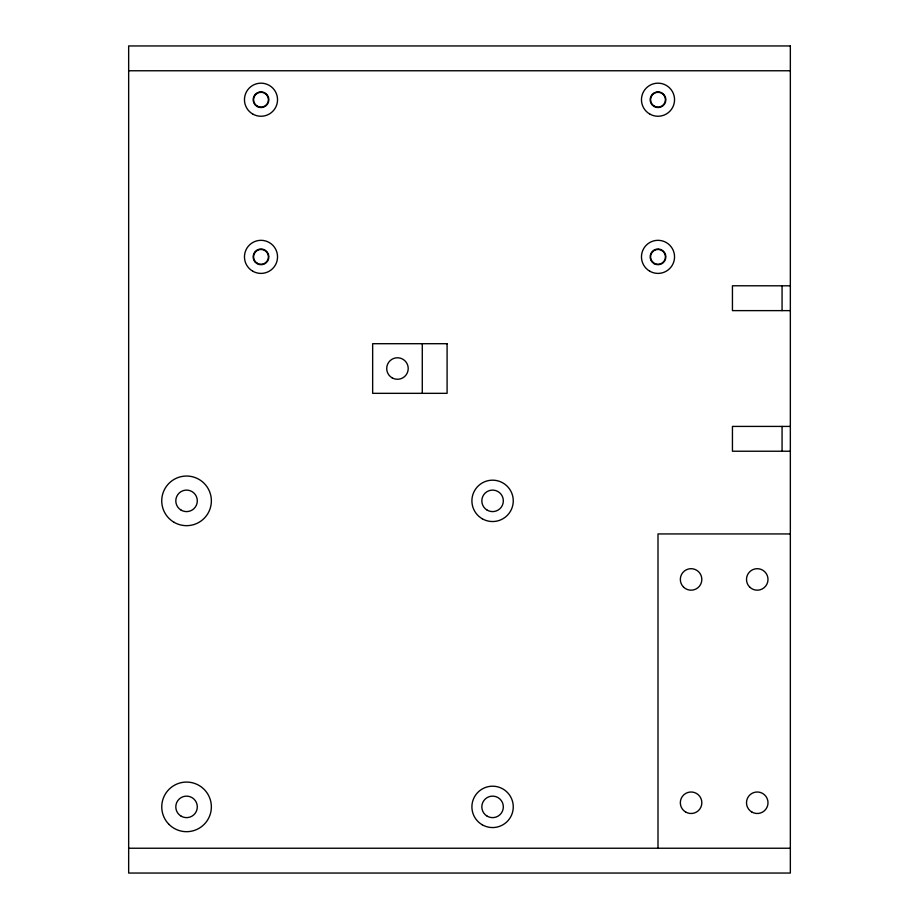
<?xml version="1.0" encoding="UTF-8"?>
<svg xmlns="http://www.w3.org/2000/svg" width="919" height="919" viewBox="0 0 919 919"><rect width="100%" height="100%" fill="white"/><g stroke="black" fill="none" stroke-linecap="round" stroke-linejoin="round"><path stroke-width="1.38" d="M128.66 70.763L790.34 70.763M790.34 285.809L732.443 285.775L732.443 310.622L790.34 310.622M790.34 426.416L732.443 426.416L732.443 451.229L790.34 451.229M790.34 533.939L658.004 533.939L658.004 848.237M128.66 848.237L790.34 848.237M782.069 285.775L782.069 310.622M782.069 426.416L782.069 451.229M422.281 343.706L422.281 393.332M790.34 45.95L128.66 45.95L128.66 873.05L790.34 873.05L790.34 45.95M447.093 343.706L372.654 343.706L372.654 393.332L447.093 393.332L447.093 343.706M181.181 816.198A10.752 10.752 0 0 0 197.309 806.882A10.752 10.752 0 0 0 181.181 797.566A10.752 10.752 0 0 0 181.181 816.198M482.245 824.791A20.677 20.677 0 0 0 513.261 806.882A20.677 20.677 0 0 0 482.245 788.973A20.677 20.677 0 0 0 482.245 824.791M487.208 816.198A10.752 10.752 0 0 0 503.336 806.882A10.752 10.752 0 0 0 487.208 797.566A10.752 10.752 0 0 0 487.208 816.198M174.15 522.348A24.813 24.813 0 0 0 211.37 500.855A24.813 24.813 0 0 0 174.15 479.362A24.813 24.813 0 0 0 174.15 522.348M181.181 510.171A10.752 10.752 0 0 0 197.309 500.855A10.752 10.752 0 0 0 181.181 491.539A10.752 10.752 0 0 0 181.181 510.171M482.245 518.764A20.677 20.677 0 0 0 513.261 500.855A20.677 20.677 0 0 0 482.245 482.946A20.677 20.677 0 0 0 482.245 518.764M487.208 510.171A10.752 10.752 0 0 0 503.336 500.855A10.752 10.752 0 0 0 487.208 491.539A10.752 10.752 0 0 0 487.208 510.171M169.016 824.423A24.813 24.813 0 0 0 210.52 813.304A24.813 24.813 0 0 0 180.135 782.919A24.813 24.813 0 0 0 169.016 824.423M683.483 587.034A10.752 10.752 0 0 0 701.473 582.209A10.752 10.752 0 0 0 688.308 569.045A10.752 10.752 0 0 0 683.483 587.034M685.712 812.063A10.752 10.752 0 0 0 701.84 802.746A10.752 10.752 0 0 0 685.712 793.43A10.752 10.752 0 0 0 685.712 812.063M749.651 587.034A10.752 10.752 0 0 0 767.641 582.209A10.752 10.752 0 0 0 754.476 569.045A10.752 10.752 0 0 0 749.651 587.034M751.88 812.063A10.752 10.752 0 0 0 768.008 802.746A10.752 10.752 0 0 0 751.88 793.43A10.752 10.752 0 0 0 751.88 812.063M392.091 377.835A10.752 10.752 0 0 0 408.22 368.519A10.752 10.752 0 0 0 392.091 359.203A10.752 10.752 0 0 0 392.091 377.835M649.733 114.036A16.542 16.542 0 0 0 674.546 99.711A16.542 16.542 0 0 0 649.733 85.387A16.542 16.542 0 0 0 649.733 114.036M654.282 106.156A7.444 7.444 0 0 0 665.448 99.711A7.444 7.444 0 0 0 654.282 93.267A7.444 7.444 0 0 0 654.282 106.156M654.075 106.512A7.857 7.857 0 0 0 665.861 99.711A7.857 7.857 0 0 0 654.075 92.911A7.857 7.857 0 0 0 654.075 106.512M652.743 262.122A7.444 7.444 0 0 0 665.195 258.79A7.444 7.444 0 0 0 656.074 249.669A7.444 7.444 0 0 0 652.743 262.122M654.075 263.661A7.857 7.857 0 0 0 665.861 256.861A7.857 7.857 0 0 0 654.075 250.06A7.857 7.857 0 0 0 654.075 263.661M649.733 271.185A16.542 16.542 0 0 0 674.546 256.861A16.542 16.542 0 0 0 649.733 242.536A16.542 16.542 0 0 0 649.733 271.185M252.725 114.036A16.542 16.542 0 0 0 277.538 99.711A16.542 16.542 0 0 0 252.725 85.387A16.542 16.542 0 0 0 252.725 114.036M257.067 106.512A7.857 7.857 0 0 0 268.853 99.711A7.857 7.857 0 0 0 257.067 92.911A7.857 7.857 0 0 0 257.067 106.512M257.274 106.156A7.444 7.444 0 0 0 268.44 99.711A7.444 7.444 0 0 0 257.274 93.267A7.444 7.444 0 0 0 257.274 106.156M252.725 271.185A16.542 16.542 0 0 0 277.538 256.861A16.542 16.542 0 0 0 252.725 242.536A16.542 16.542 0 0 0 252.725 271.185M255.436 262.42A7.857 7.857 0 0 0 268.589 258.894A7.857 7.857 0 0 0 258.963 249.267A7.857 7.857 0 0 0 255.436 262.42M257.274 263.305A7.444 7.444 0 0 0 268.44 256.861A7.444 7.444 0 0 0 257.274 250.416A7.444 7.444 0 0 0 257.274 263.305"/></g></svg>
